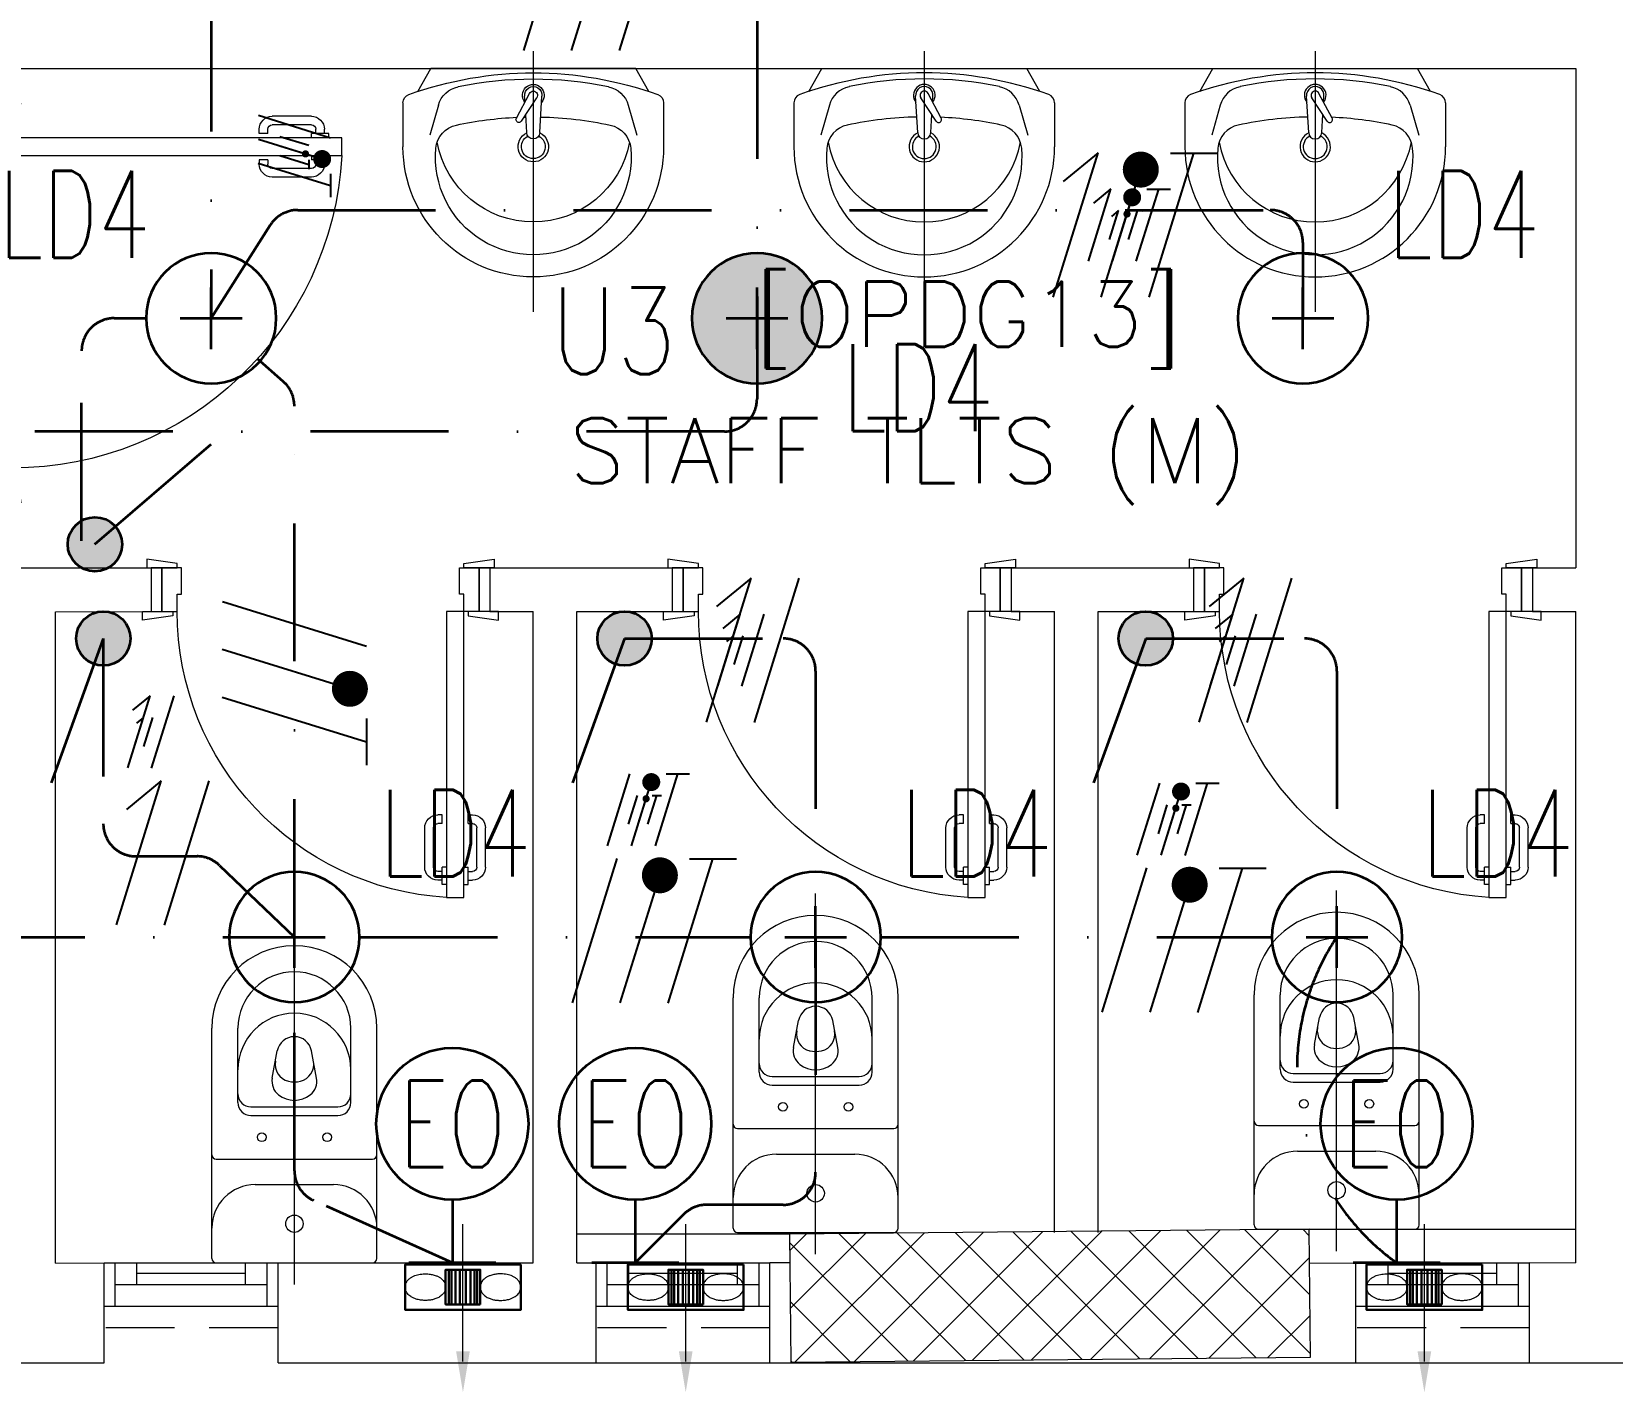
# Model space of a CAD drawing. Header units: inches. Extents: x -12418 to 183584, y -29325 to 19878.
# Drawn here: x 10543 to 14182, y -13166 to -10032 of the extents above; entities that cross this region are included whole.
import ezdxf
from ezdxf.enums import TextEntityAlignment as Align

# ---------------------------------------------------------------- set-up
doc = ezdxf.new("R2010")
doc.units = ezdxf.units.IN
doc.header["$LTSCALE"] = 25
doc.header["$MEASUREMENT"] = 0
for name, pattern in [('00-Ground Floor$0$HIDDEN', [9.525, 6.35, -3.175]), ('DASHDOT', [25.4, 12.7, -6.35, 0, -6.35]), ('DASHED2', [9.525, 6.35, -3.175])]:
    doc.linetypes.add(name, pattern=pattern)
doc.layers.get('0').update_dxf_attribs({"color": 8})
for name, color, linetype, lineweight in [('00-Ground Floor$0$72_EGR_BASE_TEXT', 252, 'Continuous', 5), ('00-Ground Floor$0$Aluminum', 251, 'Continuous', 5), ('00-Ground Floor$0$C-HYDR-CTCH', 251, 'Continuous', 5), ('00-Ground Floor$0$Hatch', 254, 'Continuous', 5), ('00-Ground Floor$0$Proj', 251, 'Continuous', 5), ('00-Ground Floor$0$SANIT', 250, 'Continuous', 5), ('00-Ground Floor$0$Walls', 251, 'Continuous', 5), ('00-Ground Floor$0$Wooden Joinery', 251, 'Continuous', 5), ('E-LITE-CIRC', 6, 'Continuous', 25), ('E-LITE-CIRC-NUMB', 6, 'Continuous', 25), ('E-LITE-CLNG @ 100', 150, 'Continuous', 35), ('E-LITE-CLNG-CNDT', 6, 'DASHDOT', 35), ('E-LITE-CTRL', 6, 'Continuous', 25), ('E-LITE-IDEN', 6, 'Continuous', 25), ('E-LITE-SWCH @ 100', 3, 'Continuous', 35), ('E-POWR-CIRC-NUMB', 6, 'Continuous', 25), ('E-POWR-WALL @ 100', 4, 'Continuous', 35), ('E-POWR-WIRE', 6, 'Continuous', 25), ('E-POWR-WIRE @ 100', 6, 'Continuous', 25), ('E-POWR-WIRE @ 20', 6, 'Continuous', 25), ('E-POWR-WIRE @ 50', 6, 'Continuous', 25)]:
    doc.layers.add(name, color=color, linetype=linetype, lineweight=lineweight)
doc.layers.add('E-POWR-IDEN', color=101, linetype='Continuous')
doc.layers.add('MC-EX-EQPM', color=2, linetype='Continuous')
doc.styles.add('00-Ground Floor$0$SIMPLEX', font='SIMPLEX.shx', dxfattribs={"height": 150})
doc.styles.add('DC_Simplex', font='SIMPLEX.shx', dxfattribs={"width": 0.7})

# ---------------------------------------------------------------- blocks, each defined once
blk = doc.blocks.new('00-Ground Floor$0$A$C72370EFE')
at = {"layer": '00-Ground Floor$0$Wooden Joinery'}
for p, q in [((-0.01, -0.03), (-0.01, -0.07)), ((0, -0.03), (-0.01, -0.03)), ((0.04, -0.03), (0.05, -0.03)), ((0.05, -0.03), (0.05, -0.07)), ((-0.05, -0.07), (-0.05, -0.16)), ((-0.03, -0.07), (-0.03, -0.16)), ((-0.01, -0.04), (-0.02, -0.04)), ((-0.01, -0.06), (-0.02, -0.06)), ((0, -0.07), (-0.01, -0.07)), ((0.04, -0.07), (0.05, -0.07)), ((0.05, -0.04), (0.06, -0.04)), ((0.05, -0.06), (0.06, -0.06)), ((0.07, -0.07), (0.07, -0.16)), ((0.09, -0.07), (0.09, -0.16)), ((-0.01, -0.17), (-0.02, -0.17)), ((-0.01, -0.17), (-0.01, -0.19)), ((0.05, -0.17), (0.06, -0.17)), ((0.05, -0.17), (0.05, -0.19)), ((-0.01, -0.19), (-0.02, -0.19)), ((0.05, -0.19), (0.06, -0.19))]:
    blk.add_line(p, q, dxfattribs=at)
for centre, radius, start, end in [((-0.02, -0.07), 0.03, 90, 180), ((-0.02, -0.07), 0.01, 90, 180), ((0.06, -0.07), 0.03, 0, 90), ((0.06, -0.07), 0.01, 0, 90), ((-0.02, -0.16), 0.03, 180, 270), ((-0.02, -0.16), 0.01, 180, 270), ((0.06, -0.16), 0.01, 270, 0), ((0.06, -0.16), 0.03, 270, 0)]:
    blk.add_arc(centre, radius, start, end, dxfattribs=at)
blk = doc.blocks.new('00-Ground Floor$0$A$C268A7CF0')
at = {"layer": '00-Ground Floor$0$Wooden Joinery'}
for points in [[(80, 758.8), (80, 768.8), (10, 778.8), (10, 758.8)], [(740, 758.8), (740, 768.8), (810, 778.8), (810, 758.8)], [(70, 658.8), (70, 648.8), (0, 638.8), (0, 658.8)], [(120, 658.8), (120, 0), (80, 0), (80, 658.8)], [(750, 658.8), (750, 648.8), (820, 638.8), (820, 658.8)]]:
    blk.add_lwpolyline(points, close=True, dxfattribs=at)
for points in [[(45, 658.8), (45, 758.8), (20, 758.8), (20, 658.8), (45, 658.8)], [(45, 658.8), (80, 658.8), (80, 698.8), (90, 698.8), (90, 758.8), (45, 758.8), (45, 658.8)], [(775, 658.8), (740, 658.8), (740, 698.8), (730, 698.8), (730, 758.8), (775, 758.8), (775, 658.8)], [(775, 658.8), (775, 758.8), (800, 758.8), (800, 658.8), (775, 658.8)]]:
    blk.add_lwpolyline(points, dxfattribs=at)
blk.add_arc((80, 658.8), 660, 273.4748, 0, dxfattribs=at)
at = {"layer": '00-Ground Floor$0$Wooden Joinery', "xscale": 999.9999999998854, "yscale": 999.9999999998854, "zscale": 999.9999999998854, "rotation": 180}
blk.add_blockref('00-Ground Floor$0$A$C72370EFE', (120, 0), dxfattribs=at)
blk = doc.blocks.new('00-Ground Floor$0$A$C5FCA3E6B')
at = {"layer": '00-Ground Floor$0$Wooden Joinery'}
for points in [[(80, 858.9), (80, 868.9), (10, 878.9), (10, 858.9)], [(840, 858.9), (840, 868.9), (910, 878.9), (910, 858.9)], [(70, 758.9), (70, 748.9), (0, 738.9), (0, 758.9)], [(120, 758.9), (120, 0), (80, 0), (80, 758.9)], [(850, 758.9), (850, 748.9), (920, 738.9), (920, 758.9)]]:
    blk.add_lwpolyline(points, close=True, dxfattribs=at)
for points in [[(45, 758.9), (45, 858.9), (20, 858.9), (20, 758.9), (45, 758.9)], [(45, 758.9), (80, 758.9), (80, 798.9), (90, 798.9), (90, 858.9), (45, 858.9), (45, 758.9)], [(875, 758.9), (840, 758.9), (840, 798.9), (830, 798.9), (830, 858.9), (875, 858.9), (875, 758.9)], [(875, 758.9), (875, 858.9), (900, 858.9), (900, 758.9), (875, 758.9)]]:
    blk.add_lwpolyline(points, dxfattribs=at)
blk.add_arc((80, 758.9), 760, 273.0171, 0, dxfattribs=at)
at = {"layer": '00-Ground Floor$0$Wooden Joinery', "xscale": 999.9999999998854, "yscale": 999.9999999998854, "zscale": 999.9999999998854, "rotation": 180}
blk.add_blockref('00-Ground Floor$0$A$C72370EFE', (120, 0), dxfattribs=at)
blk = doc.blocks.new('00-Ground Floor$0$WC manta')
at = {"layer": '00-Ground Floor$0$SANIT'}
for p, q in [((-0.12, 0.19), (0.41, 0.19)), ((-0.13, 0.18), (-0.13, -0.18)), ((0.109, 0.18), (0.109, -0.18)), ((0.239, 0.13), (0.41, 0.13)), ((0.05, 0.09), (0.05, -0.09)), ((0.209, 0.1), (0.209, -0.1)), ((0.229, 0.1), (0.229, -0.1)), ((0.2955, 0.051), (0.3581, 0.0393)), ((-0.18, 0), (0.65, 0)), ((0.2955, -0.051), (0.3581, -0.0393)), ((0.239, -0.13), (0.41, -0.13)), ((-0.12, -0.19), (0.41, -0.19))]:
    blk.add_line(p, q, dxfattribs=at)
for centre, radius in [((0.159, 0.0752), 0.01), ((-0.04, 0), 0.02), ((0.159, -0.0753), 0.01)]:
    blk.add_circle(centre, radius, dxfattribs=at)
for centre, radius, start, end in [((-0.12, 0.18), 0.01, 90, 180), ((-0.05, 0.09), 0.1, 0, 90), ((0.119, 0.18), 0.01, 90, 180), ((0.41, 0), 0.19, 270, 90), ((0.239, 0.1), 0.03, 90, 180), ((0.259, 0.1), 0.03, 90, 180), ((0.3147, 0), 0.13, 270, 90), ((0.41, 0), 0.13, 270, 90), ((0.3029, 0), 0.0588, 141.525, 218.475), ((0.2882, 0.0117), 0.04, 79.4289, 141.525), ((0.3271, 0.0044), 0.04, 79.4289, 166.4176), ((0.3507, 0), 0.04, 280.5711, 79.4289), ((0.3454, 0), 0.0588, 166.4176, 193.5824), ((0.3271, -0.0044), 0.04, 193.5824, 280.5711), ((0.2882, -0.0117), 0.04, 218.475, 280.5711), ((-0.05, -0.09), 0.1, 270, 0), ((0.239, -0.1), 0.03, 180, 270), ((0.259, -0.1), 0.03, 180, 270), ((-0.12, -0.18), 0.01, 180, 270), ((0.119, -0.18), 0.01, 180, 270)]:
    blk.add_arc(centre, radius, start, end, dxfattribs=at)
blk = doc.blocks.new('00-Ground Floor$0$lav-manta 60')
at = {"layer": '00-Ground Floor$0$SANIT'}
for p, q in [((0, 0.04), (0, -0.56)), ((-0.2658, -0.0529), (-0.2358, 0)), ((-0.2358, 0), (0.2358, 0)), ((0.2658, -0.0529), (0.2358, 0)), ((-0.015, -0.1473), (-0.0199, -0.064)), ((0.0274, -0.121), (-0.0078, -0.0673)), ((0.0389, -0.1142), (0.0087, -0.0575)), ((0.0191, -0.077), (0.0199, -0.064)), ((-0.3, -0.0789), (-0.3, -0.18)), ((-0.2185, -0.0841), (-0.2383, -0.1537)), ((0.015, -0.1473), (0.0174, -0.1057)), ((0.2185, -0.0841), (0.2383, -0.1537)), ((0.3, -0.0789), (0.3, -0.18))]:
    blk.add_line(p, q, dxfattribs=at)
for centre, radius, start, end in [((0, -0.8557), 0.8457, 70.1771, 109.8229), ((0, -0.8696), 0.8457, 78.1914, 101.8086), ((-0.28, -0.0789), 0.02, 109.8229, 180), ((-0.1608, -0.1006), 0.06, 101.8086, 164.0794), ((0, -0.0617), 0.025, 320.7474, 220.368), ((0, -0.0617), 0.02, 353.2671, 186.682), ((0, -0.0617), 0.00966, 25.4127, 215.9577), ((0.1608, -0.1006), 0.06, 15.9206, 78.1914), ((0.28, -0.0789), 0.02, 0, 70.1771), ((-0.1645, -0.189), 0.06, 102.0883, 174.8142), ((0, -0.9572), 0.8457, 91.1572, 102.0883), ((0, -0.9572), 0.8457, 88.5486, 88.844), ((0.0332, -0.1176), 0.00666, 210.6852, 30.6852), ((0, -0.9572), 0.8457, 77.9117, 87.4274), ((0.1645, -0.189), 0.06, 5.1858, 77.9117), ((0, -0.18), 0.3, 180, 0), ((0, -0.1282), 0.2252, 190.6097, 349.3903), ((0, -0.18), 0.035, 115.3106, 64.6894), ((0, -0.18), 0.0275, 117.1496, 62.8504), ((0, -0.1473), 0.015, 180, 0), ((0, -0.2039), 0.2252, 174.8142, 5.1858)]:
    blk.add_arc(centre, radius, start, end, dxfattribs=at)
blk = doc.blocks.new('00-Ground Floor')
at = {"layer": '00-Ground Floor$0$Hatch'}
h = blk.add_hatch(dxfattribs=at)
h.set_pattern_fill('ANSI37', color=256, scale=30)
h.set_pattern_definition([(45, (-1981.42, -13099.68), (-67.35192, 67.35192), []), (135, (-1981.42, -13099.68), (-67.35192, -67.35192), [])])
h.paths.add_polyline_path([(48971.2, 8818.2), (48367.3, 8810.1), (48371.2, 8521.7), (48975.1, 8529.8)])
h.paths.add_polyline_path([(41810.5, 8810.5), (41227, 8805), (41207, 8513.7), (41790.5, 8519.1)])
h.paths.add_polyline_path([(27433.5, 8803.1), (26834.4, 8799), (26828.7, 8506), (27427.8, 8510)])
h.paths.add_polyline_path([(34618.7, 8805.3), (34017.5, 8797.8), (34009.3, 8512.1), (34610.5, 8519.6)])
h.paths.add_polyline_path([(20214.3, 8812.4), (19607.8, 8790.5), (19622.4, 8498), (20228.8, 8519.8)])
h.paths.add_polyline_path([(13477.7, 8802), (12255.7, 8825.9), (12249.3, 8529.8), (13471.3, 8505.8)])
h.paths.add_polyline_path([(13491.8, 1601.9), (12276.8, 1586.2), (12263.3, 1293.7), (13478.3, 1309.4)])
h.paths.add_polyline_path([(13465.7, -5591.3), (12262.6, -5607.3), (12256.9, -5900.3), (13460, -5884.3)])
h.paths.add_polyline_path([(13484.2, -12790), (12287.5, -12801.4), (12290.4, -13095.9), (13487, -13084.4)])
h.paths.add_polyline_path([(5849.2, -12787.9), (5245.6, -12791.6), (5256.3, -13077.1), (5859.8, -13073.4)])
h.paths.add_polyline_path([(5833.8, -5589.9), (5236.9, -5588.3), (5236.8, -5889.5), (5833.6, -5891)])
h.paths.add_polyline_path([(5843.6, 1599.7), (5224.3, 1600.9), (5213.7, 1298), (5833, 1296.7)])
h.paths.add_polyline_path([(5820.3, 8779.1), (5219.7, 8793.5), (5216, 8503.9), (5816.7, 8489.4)])
h.paths.add_polyline_path([(-1378.8, 8777.2), (-1981.4, 8799.9), (-1979.5, 8511.6), (-1376.9, 8488.9)])
h.paths.add_polyline_path([(-1371.1, -5601.1), (-1973.1, -5608.1), (-1969.7, -5899.7), (-1367.7, -5892.7)])
h.paths.add_polyline_path([(-1353.5, -12795.7), (-1951.9, -12796.7), (-1947.1, -13097.4), (-1348.7, -13096.4)])
h.paths.add_polyline_path([(20233.2, -12782.5), (19627.5, -12795.4), (19633.2, -13096.6), (20238.9, -13083.7)])
h.paths.add_polyline_path([(20226.6, -5590), (19632.3, -5607.6), (19634.4, -5904.1), (20228.7, -5886.6)])
h.paths.add_polyline_path([(20217.9, 1618), (19619, 1610.4), (19623, 1310.2), (20221.9, 1317.9)])
h.paths.add_polyline_path([(27418.3, 1602.8), (26816.3, 1607.5), (26820.6, 1315.3), (27422.5, 1310.7)])
h.paths.add_polyline_path([(27422, -5579.9), (26818.1, -5597.5), (26831.6, -5897.5), (27431.7, -5876.5)])
h.paths.add_polyline_path([(27438.1, -12795.9), (26834.3, -12789.3), (26831.9, -13075), (27435.7, -13081.6)])
h.paths.add_polyline_path([(34636.6, -12785.4), (34039.3, -12800), (34048.3, -13099.7), (34645.6, -13085.1)])
h.paths.add_polyline_path([(34629.3, -5597.1), (34028, -5595.2), (34029.2, -5892.4), (34630.4, -5894.3)])
h.paths.add_polyline_path([(34592.8, 1606.7), (34012, 1611.4), (34031.7, 1321.6), (34612.5, 1316.9)])
h.paths.add_polyline_path([(41796.2, 1606), (41198.6, 1619.8), (41200.6, 1327.8), (41798.2, 1314.1)])
h.paths.add_polyline_path([(41797.2, -5592.6), (41228.8, -5600.2), (41230.6, -5894.3), (41799, -5886.7)])
h.paths.add_polyline_path([(41834.3, -12789.7), (41229, -12792.4), (41230.4, -13096.9), (41835.6, -13094.3)])
h.paths.add_polyline_path([(49008.5, -12790.2), (48420.5, -12774.1), (48407.3, -13081.4), (48995.3, -13097.4)])
h.paths.add_polyline_path([(48992.7, -5590.8), (48389.5, -5589.7), (48387.5, -5886.2), (48990.7, -5887.3)])
at = {"layer": '00-Ground Floor$0$Aluminum'}
for p, q in [((10710.3, -12867.4, 0), (11110.3, -12867.4, 0)), ((10735.3, -12967.4, 0), (10735.3, -12867.4, 0)), ((10785.3, -12917.4, 0), (10785.3, -12867.4, 0)), ((11035.3, -12917.4, 0), (11035.3, -12867.4, 0)), ((11085.3, -12967.4, 0), (11085.3, -12867.4, 0)), ((11842.7, -12867.4, 0), (12242.7, -12867.4, 0)), ((11867.7, -12967.4, 0), (11867.7, -12867.4, 0)), ((11917.7, -12917.4, 0), (11917.7, -12867.4, 0)), ((12167.7, -12917.4, 0), (12167.7, -12867.4, 0)), ((12217.7, -12967.4, 0), (12217.7, -12867.4, 0)), ((13591.1, -12867.4), (13991.1, -12867.4)), ((13616.1, -12967.4), (13616.1, -12867.4)), ((13666.1, -12917.4), (13666.1, -12867.4)), ((13916.1, -12917.4), (13916.1, -12867.4)), ((13966.1, -12967.4), (13966.1, -12867.4)), ((10735.3, -12917.4, 0), (11085.3, -12917.4, 0)), ((11035.3, -12892.4, 0), (10785.3, -12892.4, 0)), ((11867.7, -12917.4, 0), (12217.7, -12917.4, 0)), ((12167.7, -12892.4, 0), (11917.7, -12892.4, 0)), ((13616.1, -12917.4), (13966.1, -12917.4)), ((13916.1, -12892.4), (13666.1, -12892.4)), ((10710.3, -12967.4, 0), (11110.3, -12967.4, 0)), ((11842.7, -12967.4, 0), (12242.7, -12967.4, 0)), ((13591.1, -12967.4), (13991.1, -12967.4))]:
    blk.add_line(p, q, dxfattribs=at)
at = {"layer": '00-Ground Floor$0$C-HYDR-CTCH', "flags": 128}
blk.add_lwpolyline([(12290.4, -13095.9), (13487, -13084.4), (13484.2, -12790), (12287.5, -12801.4), (12290.4, -13095.9)], dxfattribs=at)
at = {"layer": '00-Ground Floor$0$Proj', "linetype": '00-Ground Floor$0$HIDDEN'}
for p, q in [((11110.3, -13017.4, 0), (10710.3, -13017.4, 0)), ((12242.7, -13017.4, 0), (11842.7, -13017.4, 0)), ((13991.1, -13017.4), (13591.1, -13017.4))]:
    blk.add_line(p, q, dxfattribs=at)
at = {"layer": '00-Ground Floor$0$Walls'}
for p, q in [((10497.9, -10117.4, 0), (14097.9, -10117.4, 0)), ((14097.9, -10117.4, 0), (14097.9, -11267.4, 0)), ((10497.9, -11267.4, 0), (10817.9, -11267.4, 0)), ((10817.9, -11267.4, 0), (10817.9, -11367.4, 0)), ((11597.9, -11267.4, 0), (11597.9, -11367.4, 0)), ((11597.9, -11267.4, 0), (12017.9, -11267.4, 0)), ((12017.9, -11267.4, 0), (12017.9, -11367.4, 0)), ((12797.9, -11267.4, 0), (13217.9, -11267.4, 0)), ((12797.9, -11267.4, 0), (12797.9, -11367.4, 0)), ((13217.9, -11267.4, 0), (13217.9, -11367.4, 0)), ((13997.9, -11267.4, 0), (14097.9, -11267.4, 0)), ((10597.9, -11368.4, 0), (10817.9, -11367.4, 0)), ((10597.9, -12868.2, 0), (10597.9, -11368.4, 0)), ((11597.9, -11367.4, 0), (11697.9, -11367.4, 0)), ((11697.9, -12867.4, 0), (11697.9, -11367.4, 0)), ((11797.9, -12867.4, 0), (11797.9, -11367.4, 0)), ((11797.9, -11367.4, 0), (12017.9, -11367.4, 0)), ((12797.9, -11367.4, 0), (12897.9, -11367.4, 0)), ((12897.9, -12797.4, 0), (12897.9, -11367.4, 0)), ((12997.9, -12797.4, 0), (12997.9, -11367.4, 0)), ((12997.9, -11367.4, 0), (13217.9, -11367.4, 0)), ((13997.9, -11367.4, 0), (14097.9, -11367.4, 0)), ((14097.9, -12867.4, 0), (14097.9, -11367.4, 0)), ((12287.5, -12801.4), (11797.9, -12801.4, 0)), ((13484.2, -12790), (14097.9, -12790, 0)), ((10597.9, -12868.2, 0), (10710.3, -12867.4, 0)), ((10710.3, -13097.4, 0), (10710.3, -12867.4, 0)), ((11110.3, -12867.4, 0), (11697.9, -12867.4, 0)), ((11110.3, -13097.4, 0), (11110.3, -12867.4, 0)), ((11797.9, -12867.4, 0), (11842.7, -12867.4, 0)), ((11842.7, -13097.4, 0), (11842.7, -12867.4, 0)), ((12242.7, -13097.4, 0), (12242.7, -12867.4, 0)), ((12288.2, -12867.4), (12242.7, -12867.4, 0)), ((13485, -12868.4), (13591.1, -12867.4)), ((13591.1, -13097.4), (13591.1, -12867.4)), ((13991.1, -13097.4), (13991.1, -12867.4)), ((14097.2, -12868.4), (13991.1, -12867.4)), ((9977.9, -13097.4, 0), (10710.3, -13097.4, 0)), ((11110.3, -13097.4, 0), (11977.9, -13097.4, 0)), ((11977.9, -13097.4, 0), (14477.9, -13097.4, 0))]:
    blk.add_line(p, q, dxfattribs=at)
at = {"layer": '00-Ground Floor$0$Walls', "color": 1}
blk.add_lwpolyline([(12290.4, -13095.9), (13487, -13084.4), (13484.2, -12790), (12287.5, -12801.4)], close=True, dxfattribs=at)
at = {"layer": '00-Ground Floor$0$SANIT', "yscale": 1000.000000000223, "zscale": 1000.000000000223}
for p, xscale in [((11697.9, -10117.4, 0), -1000.000000000223), ((12597.9, -10117.4, 0), 1000.000000000223), ((13497.9, -10117.4, 0), 1000.000000000223)]:
    blk.add_blockref('00-Ground Floor$0$lav-manta 60', p, dxfattribs=dict(at, xscale=xscale))
at = {"layer": '00-Ground Floor$0$SANIT', "xscale": 999.9999999999995, "yscale": 999.9999999999995, "zscale": 999.9999999999995, "rotation": 90.00000000000001}
for p in [(12347.9, -12667.4, 0), (13547.2, -12660.3), (11147.9, -12737.4, 0)]:
    blk.add_blockref('00-Ground Floor$0$WC manta', p, dxfattribs=at)
at = {"layer": '00-Ground Floor$0$Wooden Joinery', "xscale": -1, "rotation": 90}
blk.add_blockref('00-Ground Floor$0$A$C5FCA3E6B', (11256.9, -10197.4, 0), dxfattribs=at)
at = {"layer": '00-Ground Floor$0$Wooden Joinery', "xscale": -1}
for p in [(11617.9, -12026.2, 0), (12817.9, -12026.2, 0), (14017.9, -12026.2, 0)]:
    blk.add_blockref('00-Ground Floor$0$A$C268A7CF0', p, dxfattribs=at)
at = {"layer": '00-Ground Floor$0$72_EGR_BASE_TEXT', "char_height": 150, "attachment_point": 2, "style": '00-Ground Floor$0$SIMPLEX'}
for s, insert in [('[OPDG13]', (12699.2, -10607.9, 0)), ('STAFF TLTS (M)', (12561.2, -10922.3))]:
    blk.add_mtext(s, dxfattribs=dict(at, insert=insert))
blk = doc.blocks.new('DC_LT-CL-Point')
for p, q in [((0, -0.711), (0, 0.711)), ((0.711, 0), (-0.711, 0))]:
    blk.add_line(p, q)
blk.add_circle((0, 0), 1.5)
at = {"layer": 'E-LITE-CIRC-NUMB', "style": 'DC_Simplex', "width": 0.7, "flags": 8}
blk.add_attdef('CIRCUIT', text='', height=2, rotation=360, dxfattribs=at).set_placement((-3.364, 1.5), align=Align.RIGHT)
at = {"layer": 'E-LITE-CTRL', "style": 'DC_Simplex', "width": 0.7, "flags": 8}
blk.add_attdef('CONTROL', (3.364, -3.498), '', height=2, rotation=360, dxfattribs=at)
at = {"layer": 'E-LITE-IDEN', "style": 'DC_Simplex', "width": 0.7, "flags": 8}
blk.add_attdef('TYPE', (3.364, 1.5), '', height=2, rotation=360, dxfattribs=at)
blk = doc.blocks.new('*U249')
h = blk.add_hatch(color=254)
h.dxf.hatch_style = 1
edge = h.paths.add_edge_path()
edge.add_arc((0, 0), 1.5, 0, 360)
for p, q in [((0, -0.711), (0, 0.711)), ((0.711, 0), (-0.711, 0))]:
    blk.add_line(p, q)
blk.add_circle((0, 0), 1.5)
at = {"layer": 'E-LITE-CIRC-NUMB', "style": 'DC_Simplex', "width": 0.7, "flags": 8}
blk.add_attdef('CIRCUIT', text='', height=2, rotation=360, dxfattribs=at).set_placement((-3.364, 1.5), align=Align.RIGHT)
at = {"layer": 'E-LITE-CTRL', "style": 'DC_Simplex', "width": 0.7, "flags": 8}
blk.add_attdef('CONTROL', (3.364, -3.498), '', height=2, rotation=360, dxfattribs=at)
at = {"layer": 'E-LITE-IDEN', "style": 'DC_Simplex', "width": 0.7, "flags": 8}
blk.add_attdef('TYPE', (3.364, 1.5), '', height=2, rotation=360, dxfattribs=at)
blk = doc.blocks.new('*U320')
blk.add_hatch(color=256).paths.add_polyline_path([(-0.851, -0.238, 1), (0.238, -0.851, 1)])
blk.add_line((-0.306, -0.545), (-2.981, -2.851))
blk.add_circle((-0.306, -0.545), 0.625)
at = {"layer": 'E-LITE-CTRL', "style": 'DC_Simplex', "width": 0.7, "flags": 8}
blk.add_attdef('CONTROL', (-26.627, -10.116), '', height=2, rotation=360, dxfattribs=at)
at = {"layer": 'E-LITE-IDEN', "style": 'DC_Simplex', "width": 0.7, "flags": 8}
blk.add_attdef('TYPE', text='', height=2, rotation=360, dxfattribs=at).set_placement((-31.991, -10.116), align=Align.RIGHT)
blk = doc.blocks.new('*U25')
blk.add_hatch(color=256).paths.add_polyline_path([(0.625, 0.625, 1), (-0.625, 0.625, 1)])
blk.add_line((0, 0.625), (1.2, 3.947))
blk.add_circle((0, 0.625), 0.625)
at = {"layer": 'E-LITE-CTRL', "style": 'DC_Simplex', "width": 0.7, "flags": 8}
blk.add_attdef('CONTROL', (-26.627, -10.116), '', height=2, rotation=360, dxfattribs=at)
at = {"layer": 'E-LITE-IDEN', "style": 'DC_Simplex', "width": 0.7, "flags": 8}
blk.add_attdef('TYPE', text='', height=2, rotation=360, dxfattribs=at).set_placement((-31.991, -10.116), align=Align.RIGHT)
blk = doc.blocks.new('*U77')
for p, q in [((-0.515, -1.66), (0.515, 1.66)), ((0.515, 1.66), (-0.287, 1.001)), ((0.587, -1.663), (1.617, 1.658))]:
    blk.add_line(p, q)
blk = doc.blocks.new('*U1183')
at = {"layer": 'E-POWR-WIRE @ 100', "xscale": 100, "yscale": 100, "zscale": 100}
blk.add_blockref('*U77', (12148.3, -11456.6, 0), dxfattribs=at)
at = {"layer": 'E-POWR-WIRE @ 20', "xscale": 20, "yscale": 20, "zscale": 20}
blk.add_blockref('*U77', (12148.3, -11456.6, 0), dxfattribs=at)
at = {"layer": 'E-POWR-WIRE @ 50', "xscale": 50, "yscale": 50, "zscale": 50}
blk.add_blockref('*U77', (12148.3, -11456.6, 0), dxfattribs=at)
blk = doc.blocks.new('*U1184')
at = {"layer": 'E-POWR-WIRE @ 100', "xscale": 100, "yscale": 100, "zscale": 100}
blk.add_blockref('*U77', (13282.2, -11456.6, 0), dxfattribs=at)
at = {"layer": 'E-POWR-WIRE @ 20', "xscale": 20, "yscale": 20, "zscale": 20}
blk.add_blockref('*U77', (13282.2, -11456.6, 0), dxfattribs=at)
at = {"layer": 'E-POWR-WIRE @ 50', "xscale": 50, "yscale": 50, "zscale": 50}
blk.add_blockref('*U77', (13282.2, -11456.6, 0), dxfattribs=at)
blk = doc.blocks.new('*U1185')
at = {"layer": 'E-POWR-WIRE @ 100', "xscale": 100, "yscale": 100, "zscale": 100}
blk.add_blockref('*U77', (10789.9, -11923.4), dxfattribs=at)
at = {"layer": 'E-POWR-WIRE @ 20', "xscale": 20, "yscale": 20, "zscale": 20}
blk.add_blockref('*U77', (10789.9, -11644.9), dxfattribs=at)
at = {"layer": 'E-POWR-WIRE @ 50', "xscale": 50, "yscale": 50, "zscale": 50}
blk.add_blockref('*U77', (10789.9, -11644.9), dxfattribs=at)
blk = doc.blocks.new('*U74')
for p, q in [((-1.617, -1.658), (-0.587, 1.663)), ((-0.587, 1.663), (-1.389, 1.004)), ((-0.515, -1.66), (0.515, 1.66)), ((0.587, -1.663), (1.617, 1.658)), ((1.078, 1.659), (2.157, 1.657))]:
    blk.add_line(p, q)
at = {"const_width": 0.414}
blk.add_lwpolyline([(0.19, 1.278, 1), (0.604, 1.277, 1)], format="xyb", close=True, dxfattribs=at)
blk = doc.blocks.new('*U1325')
at = {"layer": 'E-POWR-WIRE @ 100', "xscale": 100, "yscale": 100, "zscale": 100}
blk.add_blockref('*U74', (13056.7, -10477.9, 0), dxfattribs=at)
at = {"layer": 'E-POWR-WIRE @ 20', "xscale": 20, "yscale": 20, "zscale": 20}
blk.add_blockref('*U74', (13056.7, -10477.9, 0), dxfattribs=at)
at = {"layer": 'E-POWR-WIRE @ 50', "xscale": 50, "yscale": 50, "zscale": 50}
blk.add_blockref('*U74', (13056.7, -10477.9, 0), dxfattribs=at)
blk = doc.blocks.new('*U76')
for p, q in [((-1.617, -1.658), (-0.587, 1.663)), ((-0.515, -1.66), (0.515, 1.66)), ((0.587, -1.663), (1.617, 1.658)), ((1.078, 1.659), (2.157, 1.657))]:
    blk.add_line(p, q)
at = {"const_width": 0.414}
blk.add_lwpolyline([(0.19, 1.278, 1), (0.604, 1.277, 1)], format="xyb", close=True, dxfattribs=at)
blk = doc.blocks.new('*U1330')
at = {"layer": 'E-POWR-WIRE @ 100', "xscale": 100, "yscale": 100, "zscale": 100}
blk.add_blockref('*U76', (11949.6, -12102.9), dxfattribs=at)
at = {"layer": 'E-POWR-WIRE @ 20', "xscale": 20, "yscale": 20, "zscale": 20}
blk.add_blockref('*U76', (11949.6, -11824.4), dxfattribs=at)
at = {"layer": 'E-POWR-WIRE @ 50', "xscale": 50, "yscale": 50, "zscale": 50}
blk.add_blockref('*U76', (11949.6, -11824.4), dxfattribs=at)
blk = doc.blocks.new('*U1331')
at = {"layer": 'E-POWR-WIRE @ 100', "xscale": 100, "yscale": 100, "zscale": 100}
blk.add_blockref('*U76', (13169.2, -12124.6), dxfattribs=at)
at = {"layer": 'E-POWR-WIRE @ 20', "xscale": 20, "yscale": 20, "zscale": 20}
blk.add_blockref('*U76', (13169.2, -11846.1), dxfattribs=at)
at = {"layer": 'E-POWR-WIRE @ 50', "xscale": 50, "yscale": 50, "zscale": 50}
blk.add_blockref('*U76', (13169.2, -11846.1), dxfattribs=at)
blk = doc.blocks.new('*U1332')
at = {"layer": 'E-POWR-WIRE @ 100', "xscale": 100, "yscale": 100, "zscale": 100}
blk.add_blockref('*U76', (11837.4, -9909.9, 0), dxfattribs=at)
at = {"layer": 'E-POWR-WIRE @ 20', "xscale": 20, "yscale": 20, "zscale": 20}
blk.add_blockref('*U76', (11837.4, -9909.9, 0), dxfattribs=at)
at = {"layer": 'E-POWR-WIRE @ 50', "xscale": 50, "yscale": 50, "zscale": 50}
blk.add_blockref('*U76', (11837.4, -9909.9, 0), dxfattribs=at)
blk = doc.blocks.new('*U98')
at = {"layer": 'MC-EX-EQPM', "lineweight": 9}
blk.add_hatch(color=253, dxfattribs=at).paths.add_polyline_path([(15.7, 160.3), (-15.7, 160.3), (0, 254.8)], flags=0)
at = {"layer": 'MC-EX-EQPM', "color": 253, "lineweight": 9}
blk.add_line((0, 183.8), (0, -132.9), dxfattribs=at)
at = {"layer": 'MC-EX-EQPM', "color": 253, "linetype": 'DASHED2', "lineweight": 30, "ltscale": 2.5}
for p, q in [((-32.6, 52.3), (-32.6, -27.5)), ((-26.4, 52.3), (-26.4, -27.5)), ((-17.2, 52.3), (-17.2, -27.5)), ((-6.9, 52.3), (-6.9, -27.5)), ((6.9, 52.3), (6.9, -27.5)), ((17.2, 52.3), (17.2, -27.5)), ((26.4, 52.3), (26.4, -27.5)), ((32.6, 52.3), (32.6, -27.5))]:
    blk.add_line(p, q, dxfattribs=at)
at = {"layer": 'MC-EX-EQPM', "color": 253, "lineweight": 30, "ltscale": 2.5}
for points in [[(-133, -39.8), (133, -39.8), (133, 64.7), (-133, 64.7)], [(-39.9, 52.3), (39.9, 52.3), (39.9, -27.5), (-39.9, -27.5)]]:
    blk.add_lwpolyline(points, close=True, dxfattribs=at)
at = {"layer": 'MC-EX-EQPM', "color": 253, "lineweight": 9}
for points, knots in [([(-39.9, 12.4), (-39.9, 13.7), (-40, 14.9), (-40.4, 17.4), (-40.7, 18.6), (-41.5, 20.9), (-42, 22), (-43, 24), (-43.6, 25), (-44.9, 26.9), (-45.6, 27.7), (-47.4, 29.8), (-48.6, 31), (-51.1, 33), (-52.4, 34), (-55.1, 35.6), (-56.5, 36.4), (-59.4, 37.8), (-60.9, 38.4), (-65, 39.9), (-67.6, 40.7), (-73, 41.9), (-75.8, 42.3), (-81.5, 42.9), (-84.3, 43), (-90.7, 43), (-94.3, 42.7), (-101.2, 41.7), (-104.6, 40.9), (-110, 39.2), (-112.2, 38.4), (-116.4, 36.4), (-118.4, 35.3), (-121.7, 33.1), (-123.1, 32), (-125.6, 29.7), (-126.8, 28.4), (-128.8, 25.9), (-129.5, 24.7), (-130.9, 22.1), (-131.5, 20.8), (-132.4, 17.9), (-132.7, 16.4), (-133, 14), (-133, 13.2), (-133, 12.4)], [0, 0, 0, 0, 0.083152, 0.083152, 0.166304, 0.166304, 0.249457, 0.249457, 0.332609, 0.332609, 0.415761, 0.415761, 0.545395, 0.545395, 0.675028, 0.675028, 0.804662, 0.804662, 0.934296, 0.934296, 1.152782, 1.152782, 1.371268, 1.371268, 1.589754, 1.589754, 1.860357, 1.860357, 2.130959, 2.130959, 2.317705, 2.317705, 2.504451, 2.504451, 2.641391, 2.641391, 2.778331, 2.778331, 2.881554, 2.881554, 2.984776, 2.984776, 3.087999, 3.087999, 3.141593, 3.141593, 3.141593, 3.141593]), ([(39.9, 12.4), (39.9, 13.7), (40, 14.9), (40.4, 17.4), (40.7, 18.6), (41.5, 20.9), (42, 22), (43, 24), (43.6, 25), (44.9, 26.9), (45.6, 27.7), (47.4, 29.8), (48.6, 31), (51.1, 33), (52.4, 34), (55.1, 35.6), (56.5, 36.4), (59.4, 37.8), (60.9, 38.4), (65, 39.9), (67.6, 40.7), (73, 41.9), (75.8, 42.3), (81.5, 42.9), (84.3, 43), (90.7, 43), (94.3, 42.7), (101.2, 41.7), (104.6, 40.9), (110, 39.2), (112.2, 38.4), (116.4, 36.4), (118.4, 35.3), (121.7, 33.1), (123.1, 32), (125.6, 29.7), (126.8, 28.4), (128.8, 25.9), (129.5, 24.7), (130.9, 22.1), (131.5, 20.8), (132.4, 17.9), (132.7, 16.4), (133, 14), (133, 13.2), (133, 12.4)], [0, 0, 0, 0, 0.083152, 0.083152, 0.166304, 0.166304, 0.249457, 0.249457, 0.332609, 0.332609, 0.415761, 0.415761, 0.545395, 0.545395, 0.675028, 0.675028, 0.804662, 0.804662, 0.934296, 0.934296, 1.152782, 1.152782, 1.371268, 1.371268, 1.589754, 1.589754, 1.860357, 1.860357, 2.130959, 2.130959, 2.317705, 2.317705, 2.504451, 2.504451, 2.641391, 2.641391, 2.778331, 2.778331, 2.881554, 2.881554, 2.984776, 2.984776, 3.087999, 3.087999, 3.141593, 3.141593, 3.141593, 3.141593]), ([(-133, 12.4), (-133, 11.7), (-133, 10.9), (-132.7, 8.6), (-132.4, 7.1), (-131.5, 4.3), (-131, 2.9), (-129.6, 0.3), (-128.9, -0.9), (-127.2, -3.1), (-126.3, -4.1), (-124.4, -6), (-123.5, -6.8), (-121.4, -8.4), (-120.4, -9.1), (-117.5, -11), (-115.7, -11.9), (-111.8, -13.7), (-109.8, -14.4), (-105.7, -15.7), (-103.6, -16.2), (-99.3, -17.1), (-97.1, -17.4), (-90.1, -18.2), (-85.3, -18.3), (-77.2, -17.7), (-74, -17.2), (-67.7, -15.9), (-64.6, -15), (-59.7, -13.1), (-57.7, -12.2), (-54, -10.1), (-52.2, -9), (-49.2, -6.7), (-48, -5.6), (-45.8, -3.2), (-44.7, -1.9), (-43.1, 0.7), (-42.4, 1.9), (-41.3, 4.5), (-40.8, 5.9), (-40.2, 8.8), (-40, 10.2), (-39.9, 12), (-39.9, 12.2), (-39.9, 12.4)], [3.141593, 3.141593, 3.141593, 3.141593, 3.191222, 3.191222, 3.294445, 3.294445, 3.397668, 3.397668, 3.500891, 3.500891, 3.604114, 3.604114, 3.707337, 3.707337, 3.810559, 3.810559, 3.981855, 3.981855, 4.15315, 4.15315, 4.324446, 4.324446, 4.495741, 4.495741, 4.865323, 4.865323, 5.117184, 5.117184, 5.369044, 5.369044, 5.542485, 5.542485, 5.715925, 5.715925, 5.843378, 5.843378, 5.97083, 5.97083, 6.069787, 6.069787, 6.168745, 6.168745, 6.267702, 6.267702, 6.283185, 6.283185, 6.283185, 6.283185]), ([(133, 12.4), (133, 11.7), (133, 10.9), (132.7, 8.6), (132.4, 7.1), (131.5, 4.3), (131, 2.9), (129.6, 0.3), (128.9, -0.9), (127.2, -3.1), (126.3, -4.1), (124.4, -6), (123.5, -6.8), (121.4, -8.4), (120.4, -9.1), (117.5, -11), (115.7, -11.9), (111.8, -13.7), (109.8, -14.4), (105.7, -15.7), (103.6, -16.2), (99.3, -17.1), (97.1, -17.4), (90.1, -18.2), (85.3, -18.3), (77.2, -17.7), (74, -17.2), (67.7, -15.9), (64.6, -15), (59.7, -13.1), (57.7, -12.2), (54, -10.1), (52.2, -9), (49.2, -6.7), (48, -5.6), (45.8, -3.2), (44.7, -1.9), (43.1, 0.7), (42.4, 1.9), (41.3, 4.5), (40.8, 5.9), (40.2, 8.8), (40, 10.2), (39.9, 12), (39.9, 12.2), (39.9, 12.4)], [3.141593, 3.141593, 3.141593, 3.141593, 3.191222, 3.191222, 3.294445, 3.294445, 3.397668, 3.397668, 3.500891, 3.500891, 3.604114, 3.604114, 3.707337, 3.707337, 3.810559, 3.810559, 3.981855, 3.981855, 4.15315, 4.15315, 4.324446, 4.324446, 4.495741, 4.495741, 4.865323, 4.865323, 5.117184, 5.117184, 5.369044, 5.369044, 5.542485, 5.542485, 5.715925, 5.715925, 5.843378, 5.843378, 5.97083, 5.97083, 6.069787, 6.069787, 6.168745, 6.168745, 6.267702, 6.267702, 6.283185, 6.283185, 6.283185, 6.283185])]:
    blk.add_open_spline(points, degree=3, knots=knots, dxfattribs=at)
blk = doc.blocks.new('*U95')
for p, q in [((0, 1.45), (0, 0)), ((1, 0), (-1, 0))]:
    blk.add_line(p, q)
blk.add_circle((0, 3.2), 1.75)
at = {"layer": 'E-POWR-CIRC-NUMB', "style": 'DC_Simplex', "width": 0.7, "flags": 8}
blk.add_attdef('CIRCUIT', (3.364, 5.671), '', height=2, rotation=360, dxfattribs=at)
at = {"layer": 'E-POWR-IDEN', "style": 'DC_Simplex', "width": 0.7, "flags": 8}
blk.add_attdef('TYPE', text='', height=2, rotation=360, dxfattribs=at).set_placement((0, 3.2), align=Align.MIDDLE_CENTER)
blk = doc.blocks.new('*U83')
for p, q in [((-1.658, 1.617), (1.663, 0.587)), ((-1.66, 0.515), (1.66, -0.515)), ((-1.663, -0.587), (1.658, -1.617)), ((1.659, -1.078), (1.657, -2.157))]:
    blk.add_line(p, q)
at = {"const_width": 0.414}
blk.add_lwpolyline([(1.278, -0.19, 1), (1.277, -0.604, 1)], format="xyb", close=True, dxfattribs=at)
blk = doc.blocks.new('*U1404')
at = {"layer": 'E-POWR-WIRE @ 100', "xscale": 100, "yscale": 100, "zscale": 100}
blk.add_blockref('*U83', (11147.9, -11506, 0), dxfattribs=at)
at = {"layer": 'E-POWR-WIRE @ 20', "xscale": 20, "yscale": 20, "zscale": 20}
blk.add_blockref('*U83', (11147.9, -10306, 0), dxfattribs=at)
at = {"layer": 'E-POWR-WIRE @ 50', "xscale": 50, "yscale": 50, "zscale": 50}
blk.add_blockref('*U83', (11147.9, -10306, 0), dxfattribs=at)

msp = doc.modelspace()

# ---------------------------------------------------------------- linework, layer by layer
at = {"layer": 'E-LITE-CLNG-CNDT', "color": 1}
msp.add_lwpolyline([(11397.9, -9297.4), (12137.9, -9297.4, -0.414214), (12212.9, -9372.4), (12212.9, -10878.2, -0.414214), (12137.9, -10953.2), (7287.9, -10953.2, -0.414214), (7212.9, -10878.2), (7212.9, -10692.4)], format="xyb", dxfattribs=at)
at = {"layer": 'E-LITE-CLNG-CNDT', "elevation": 0}
for points in [[(13197.9, -9297.4), (13197.9, -9794.8, -0.414214), (13122.9, -9869.8), (11031.3, -9869.8, 0.414214), (10956.3, -9944.8), (10956.3, -10692.4)], [(10956.3, -10692.4), (11092.2, -10478.2, -0.256775), (11155.5, -10443.3), (13394.6, -10443.3, -0.414214), (13469.6, -10518.3), (13469.6, -10692.4)], [(10658, -11204.9), (10658, -10767.4, -0.414214), (10733, -10692.4), (10806.3, -10692.4)], [(11147.9, -12117.4), (11147.9, -10894.6, 0.215879), (11122.4, -10838.2), (11062.8, -10785.9)], [(10707.9, -11429.9), (10707.9, -11856.4, 0.414214), (10782.9, -11931.4), (10923.7, -11931.4, -0.193373), (10975.5, -11952.2), (11147.9, -12117.4)], [(11907.9, -11429.9), (12272.9, -11429.9, -0.414214), (12347.9, -11504.9), (12347.9, -11967.4)], [(13107.9, -11429.9), (13472.9, -11429.9, -0.414214), (13547.9, -11504.9), (13547.9, -11967.4)], [(11511.5, -12867.4), (11192.2, -12723.7, -0.29512), (11147.9, -12655.3), (11147.9, -12117.4)], [(12347.9, -12117.4), (12347.9, -12658.8, -0.414214), (12272.9, -12733.8), (12097.3, -12733.8, 0.198912), (12044.3, -12755.7), (11932.6, -12867.4)], [(13685.4, -12867.4, -0.403114), (13547.2, -12117.4, -16.567274)]]:
    msp.add_lwpolyline(points, format="xyb", dxfattribs=at)
for points in [[(9712.9, -12118.4), (11147.9, -12117.4)], [(11076.1, -12117.4), (11076.9, -12117.4)], [(11297.9, -12117.4), (12197.9, -12117.4)], [(12497.9, -12117.4), (13397.9, -12117.4)]]:
    msp.add_lwpolyline(points, dxfattribs=at)

# ---------------------------------------------------------------- block references
at = {"layer": 'E-LITE-CLNG @ 100'}
ref = msp.add_blockref('DC_LT-CL-Point', (10956.3, -10692.4, 0), dxfattribs=dict(at, xscale=-99.99999999999999, yscale=99.99999999999999, zscale=99.99999999999999))
ref.add_attrib('TYPE', 'LD4', (10467.3, -10553.1, 0), dxfattribs={"layer": 'E-LITE-IDEN', "height": 200, "style": 'DC_Simplex', "width": 0.7, "flags": 8})
ref = msp.add_blockref('DC_LT-CL-Point', (13469.6, -10692.4, 0), dxfattribs=dict(at, xscale=-99.99999999999999, yscale=99.99999999999999, zscale=99.99999999999999))
ref.add_attrib('TYPE', 'LD4', (13666, -10553.1, 0), dxfattribs={"layer": 'E-LITE-IDEN', "height": 200, "style": 'DC_Simplex', "width": 0.7, "flags": 8})
ref = msp.add_blockref('*U249', (12212.9, -10692.4, 0), dxfattribs=dict(at, xscale=-99.99999999999999, yscale=99.99999999999999, zscale=99.99999999999999))
ref.add_attrib('TYPE', 'LD4', (12409.3, -10952.3, 0), dxfattribs={"layer": 'E-LITE-IDEN', "height": 200, "style": 'DC_Simplex', "width": 0.7, "flags": 8})
ref = msp.add_blockref('DC_LT-CL-Point', (11147.9, -12117.4, 0), dxfattribs=dict(at, xscale=-99.99999999999999, yscale=99.99999999999999, zscale=99.99999999999999))
ref.add_attrib('TYPE', 'LD4', (11344.3, -11978.1, 0), dxfattribs={"layer": 'E-LITE-IDEN', "height": 200, "style": 'DC_Simplex', "width": 0.7, "flags": 8})
ref = msp.add_blockref('DC_LT-CL-Point', (12347.9, -12117.4, 0), dxfattribs=dict(at, xscale=-99.99999999999999, yscale=99.99999999999999, zscale=99.99999999999999))
ref.add_attrib('TYPE', 'LD4', (12544.3, -11978.1, 0), dxfattribs={"layer": 'E-LITE-IDEN', "height": 200, "style": 'DC_Simplex', "width": 0.7, "flags": 8})
ref = msp.add_blockref('DC_LT-CL-Point', (13547.9, -12117.4, 0), dxfattribs=dict(at, xscale=-99.99999999999999, yscale=99.99999999999999, zscale=99.99999999999999))
ref.add_attrib('TYPE', 'LD4', (13744.3, -11978.1, 0), dxfattribs={"layer": 'E-LITE-IDEN', "height": 200, "style": 'DC_Simplex', "width": 0.7, "flags": 8})
at = {"layer": 'E-LITE-CLNG-CNDT', "color": 1}
msp.add_blockref('00-Ground Floor', (0, 0), dxfattribs=at)
at = {"layer": 'E-LITE-SWCH @ 100', "xscale": 100, "yscale": 100, "zscale": 100, "rotation": 180}
for name, p in [('*U320', (10658, -11267.4, 0)), ('*U25', (10707.9, -11367.4, 0)), ('*U25', (11907.9, -11367.4, 0)), ('*U25', (13107.9, -11367.4, 0))]:
    msp.add_blockref(name, p, dxfattribs=at)
at = {"layer": 'E-POWR-WALL @ 100', "xscale": 100, "yscale": 100, "zscale": 100}
for p in [(11511.5, -12867.4, 0), (11932.6, -12867.4, 0), (13685.4, -12867.4, 0)]:
    msp.add_blockref('*U95', p, dxfattribs=at).add_auto_attribs({'TYPE': 'EO'})
at = {"layer": 'E-POWR-WIRE'}
for name in ['*U1332', '*U1404', '*U1325', '*U1183', '*U1184', '*U1185', '*U1330', '*U1331']:
    msp.add_blockref(name, (0, 0), dxfattribs=at)
at = {"layer": 'MC-EX-EQPM', "rotation": 180}
for p in [(11535.9, -12911, 0), (12048.8, -12911, 0), (13749.3, -12911, 0)]:
    msp.add_blockref('*U98', p, dxfattribs=at)

# ---------------------------------------------------------------- texts
at = {"layer": 'E-LITE-CIRC', "style": 'DC_Simplex', "width": 0.8}
msp.add_text('U3', height=200, rotation=0, dxfattribs=at).set_placement((11738.7, -10821.5, 0))

doc.saveas('drawing.dxf')
